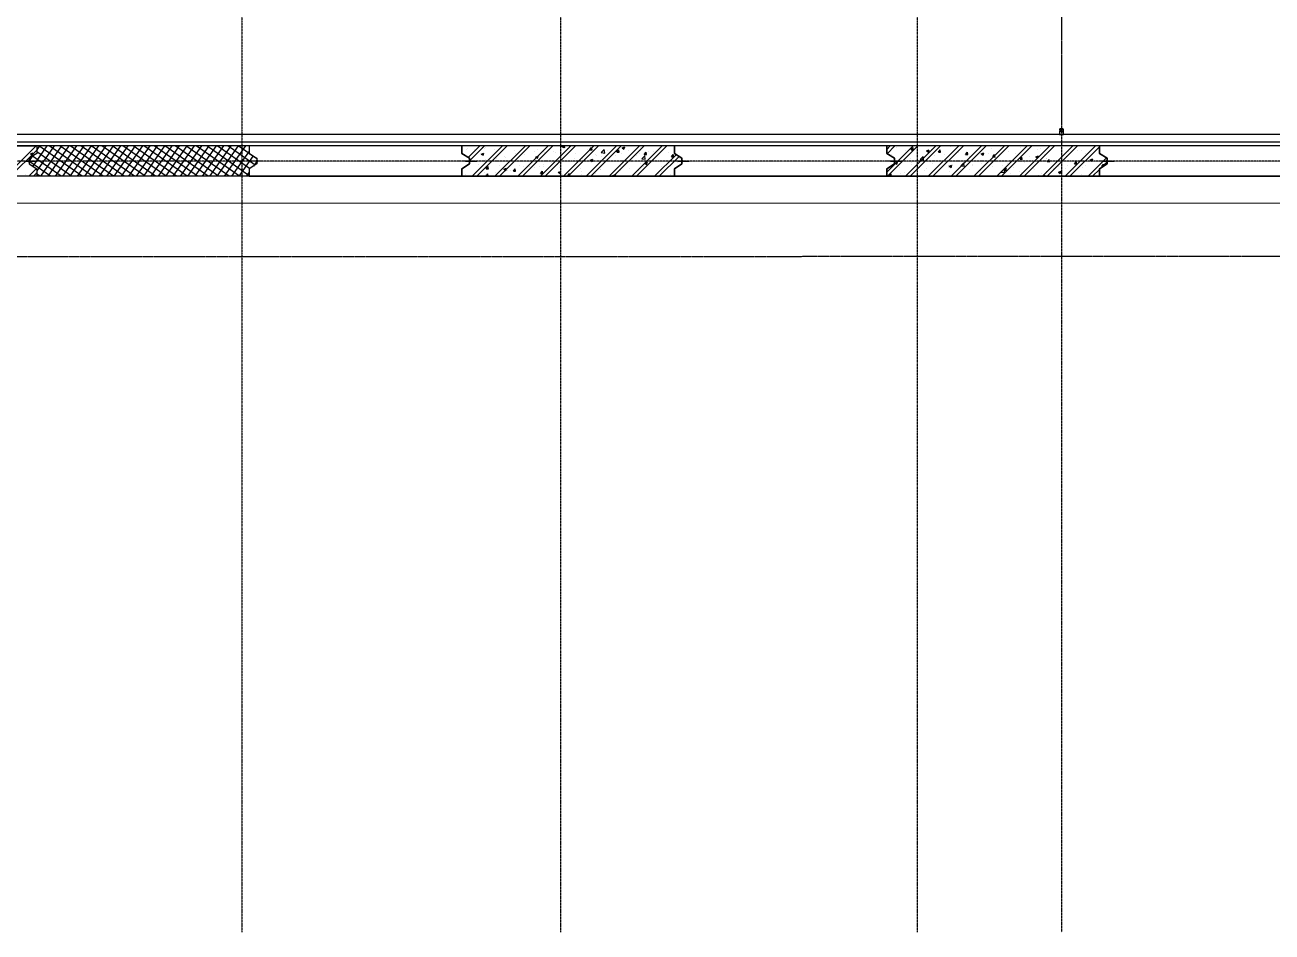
# Model space of a CAD drawing. Header units: millimetres. Extents: x -20379 to 476967, y -520228 to 220376.
# Drawn here: x 338132 to 370994, y -520228 to -496334 of the extents above; entities that cross this region are included whole.
import ezdxf
from ezdxf.enums import TextEntityAlignment as Align

# ---------------------------------------------------------------- set-up
doc = ezdxf.new("R2010")
doc.units = ezdxf.units.MM
doc.header["$MEASUREMENT"] = 0
for name, pattern in [('$0$X-F_EXIT_B2F$0$18$0$STYLE_19', [0.83328, 0.41656, -0.41672]), ('$0$X-GRID_B3~B1$0$CENTER2', [1.125, 0.75, -0.125, 0.125, -0.125]), ('$0$X-SITE$0$ACAD_ISO05W100', [33, 24, -3, 0, -3, 0, -3])]:
    doc.linetypes.add(name, pattern=pattern)
doc.layers.get('Defpoints').update_dxf_attribs({"color": 145, "lineweight": 9})
doc.layers.add('$0$NDC_S_HATCH MATERIAL', color=8, linetype='Continuous', lineweight=9)
for name, color, linetype in [('$0$X-COL-B2$0$A-CON', 2, 'Continuous'), ('$0$X-DIAPHGRAM Wall PLAN$0$A-COL', 2, 'Continuous'), ('$0$X-DIAPHGRAM Wall PLAN$0$A-HAT', 9, 'Continuous'), ('$0$X-F_EXIT_B2F$0$A-SHUTTER', 4, 'Continuous'), ('$0$X-GRID_B3~B1$0$A-CEN1', 1, '$0$X-GRID_B3~B1$0$CENTER2'), ('$0$X-INT-B2$0$A-WALB', 3, 'Continuous'), ('$0$X-SITE$0$A-SITE', 2, '$0$X-SITE$0$ACAD_ISO05W100')]:
    doc.layers.add(name, color=color, linetype=linetype)
doc.styles.add('$0$X-GRID_B3~B1$0$Heerim', font='', dxfattribs={"width": 0.8})
doc.styles.get('$0$X-GRID_B3~B1$0$Heerim').set_extended_font_data('Dotum')

# ---------------------------------------------------------------- blocks, each defined once
blk = doc.blocks.new('$0$258')
at = {"layer": '$0$X-COL-B2$0$A-CON', "ltscale": 10}
for p, q in [((553347, -186231), (336747, -186231)), ((554147, -187031), (335947, -187031))]:
    blk.add_line(p, q, dxfattribs=at)
at = {"layer": '$0$X-DIAPHGRAM Wall PLAN$0$A-COL'}
for p, q in [((553347, -186231), (336747, -186231)), ((554147, -187031), (335947, -187031))]:
    blk.add_line(p, q, dxfattribs=at)
at = {"layer": '$0$X-DIAPHGRAM Wall PLAN$0$A-COL', "ltscale": 0.01}
for p, q in [((431146, -186231), (436746, -186231)), ((436746, -186231), (436746, -186431)), ((447947, -186231), (442347, -186231)), ((442347, -186231), (442347, -186431)), ((447947, -186431), (447947, -186231)), ((453547, -186231), (447947, -186231)), ((447947, -186231), (447947, -186431)), ((453547, -186431), (453547, -186231)), ((459147, -186231), (453547, -186231)), ((453547, -186231), (453547, -186431)), ((459147, -186431), (459147, -186231)), ((464747, -186231), (459147, -186231)), ((459147, -186231), (459147, -186431)), ((464747, -186431), (464747, -186231)), ((470347, -186231), (464747, -186231)), ((464747, -186231), (464747, -186431)), ((436746, -186431), (436546, -186556)), ((436546, -186556), (436546, -186706)), ((442347, -186431), (442547, -186556)), ((442547, -186556), (442547, -186706)), ((448147, -186556), (447947, -186431)), ((447947, -186431), (448147, -186556)), ((448147, -186706), (448147, -186556)), ((448147, -186556), (448147, -186706)), ((453747, -186556), (453547, -186431)), ((453547, -186431), (453747, -186556)), ((453747, -186706), (453747, -186556)), ((453747, -186556), (453747, -186706)), ((459347, -186556), (459147, -186431)), ((459147, -186431), (459347, -186556)), ((459347, -186706), (459347, -186556)), ((459347, -186556), (459347, -186706)), ((464947, -186556), (464747, -186431)), ((464747, -186431), (464947, -186556)), ((464947, -186706), (464947, -186556)), ((464947, -186556), (464947, -186706)), ((436546, -186706), (436746, -186831)), ((436746, -186831), (436746, -187031)), ((442547, -186706), (442347, -186831)), ((442347, -186831), (442347, -187031)), ((447947, -186831), (448147, -186706)), ((448147, -186706), (447947, -186831)), ((447947, -187031), (447947, -186831)), ((447947, -186831), (447947, -187031)), ((453547, -186831), (453747, -186706)), ((453747, -186706), (453547, -186831)), ((453547, -187031), (453547, -186831)), ((453547, -186831), (453547, -187031)), ((459147, -186831), (459347, -186706)), ((459347, -186706), (459147, -186831)), ((459147, -187031), (459147, -186831)), ((459147, -186831), (459147, -187031)), ((464747, -186831), (464947, -186706)), ((464947, -186706), (464747, -186831)), ((464747, -187031), (464747, -186831)), ((464747, -186831), (464747, -187031)), ((436746, -187031), (431146, -187031)), ((442347, -187031), (447947, -187031)), ((447947, -187031), (453547, -187031)), ((453547, -187031), (459147, -187031)), ((459147, -187031), (464747, -187031)), ((464747, -187031), (470347, -187031))]:
    blk.add_line(p, q, dxfattribs=at)
at = {"layer": '$0$X-DIAPHGRAM Wall PLAN$0$A-COL', "ltscale": 50}
for p, q in [((436439, -186631), (436739, -186631)), ((442654, -186631), (442354, -186631)), ((448254, -186631), (447954, -186631)), ((448039, -186631), (448339, -186631)), ((453854, -186631), (453554, -186631)), ((453639, -186631), (453939, -186631)), ((459454, -186631), (459154, -186631)), ((459239, -186631), (459539, -186631)), ((465054, -186631), (464754, -186631)), ((464839, -186631), (465139, -186631))]:
    blk.add_line(p, q, dxfattribs=at)
for centre, start, end in [((436546, -186631), 0, 180), ((436546, -186631), 180, 0), ((442547, -186631), 360, 180), ((442547, -186631), 180, 360), ((448147, -186631), 0, 180), ((448147, -186631), 360, 180), ((448147, -186631), 180, 0), ((448147, -186631), 180, 360), ((453747, -186631), 0, 180), ((453747, -186631), 360, 180), ((453747, -186631), 180, 0), ((453747, -186631), 180, 360), ((459347, -186631), 0, 180), ((459347, -186631), 360, 180), ((459347, -186631), 180, 0), ((459347, -186631), 180, 360), ((464947, -186631), 0, 180), ((464947, -186631), 360, 180), ((464947, -186631), 180, 0), ((464947, -186631), 180, 360)]:
    blk.add_arc(centre, 20, start, end, dxfattribs=at)
at = {"layer": '$0$X-DIAPHGRAM Wall PLAN$0$A-HAT', "linetype": 'Continuous'}
for p, q in [((435934, -187031), (436734, -186231)), ((448068, -186324), (448068, -186324)), ((448104, -186309), (448104, -186309)), ((448113, -186535), (448418, -186231)), ((448147, -186624), (448540, -186231)), ((448219, -187031), (449019, -186231)), ((448270, -186315), (448270, -186315)), ((448341, -187031), (449141, -186231)), ((448483, -186259), (448483, -186259)), ((448534, -186305), (448534, -186305)), ((448573, -186260), (448573, -186260)), ((448820, -187031), (449620, -186231)), ((448942, -187031), (449742, -186231)), ((449421, -187031), (450221, -186231)), ((449543, -187031), (450343, -186231)), ((449661, -186248), (449661, -186248)), ((449940, -186324), (449940, -186324)), ((450022, -187031), (450822, -186231)), ((450144, -187031), (450944, -186231)), ((450195, -186271), (450195, -186271)), ((450555, -186238), (450562, -186231)), ((450555, -186238), (450643, -186252)), ((450600, -186266), (450630, -186231)), ((450600, -186266), (450660, -186271)), ((450618, -186309), (450618, -186309)), ((450623, -187031), (451423, -186231)), ((450643, -186252), (450641, -186231)), ((450660, -186271), (450652, -186231)), ((450728, -186293), (450728, -186293)), ((450741, -186321), (450741, -186321)), ((450745, -187031), (451545, -186231)), ((450776, -186231), (450782, -186235)), ((450782, -186235), (450784, -186231)), ((451132, -186238), (451132, -186238)), ((451224, -187031), (452024, -186231)), ((451262, -186316), (451262, -186316)), ((451317, -186329), (451366, -186271)), ((451346, -187031), (452146, -186231)), ((451377, -186334), (451366, -186271)), ((451373, -186238), (451373, -186238)), ((451622, -186404), (451700, -186322)), ((451711, -186417), (451700, -186323)), ((451825, -187031), (452625, -186231)), ((451947, -187031), (452747, -186231)), ((452170, -186281), (452240, -186254)), ((452170, -186281), (452219, -186315)), ((452219, -186315), (452240, -186255)), ((452426, -187031), (453226, -186231)), ((452548, -187031), (453348, -186231)), ((452655, -186274), (452655, -186274)), ((453163, -186298), (453163, -186298)), ((459147, -186321), (459236, -186231)), ((459147, -186922), (459837, -186231)), ((459154, -186435), (459359, -186231)), ((459160, -187031), (459960, -186231)), ((459408, -186260), (459408, -186260)), ((459638, -187031), (460438, -186231)), ((459761, -187031), (460561, -186231)), ((459786, -186329), (459834, -186272)), ((459846, -186335), (459834, -186272)), ((460233, -186239), (460233, -186239)), ((460239, -187031), (461039, -186231)), ((460311, -186314), (460311, -186314)), ((460362, -187031), (461162, -186231)), ((460816, -186250), (460816, -186250)), ((460840, -187031), (461640, -186231)), ((460963, -187031), (461763, -186231)), ((461442, -187031), (462242, -186231)), ((461564, -187031), (462364, -186231)), ((461600, -186233), (461600, -186233)), ((461666, -186322), (461666, -186322)), ((461916, -186289), (461916, -186289)), ((462043, -187031), (462843, -186231)), ((462133, -186256), (462133, -186256)), ((462165, -187031), (462965, -186231)), ((462295, -186239), (462295, -186239)), ((462644, -187031), (463444, -186231)), ((462667, -186279), (462667, -186279)), ((462766, -187031), (463566, -186231)), ((462861, -186298), (462861, -186298)), ((463201, -186301), (463201, -186301)), ((463245, -187031), (464045, -186231)), ((463367, -187031), (464167, -186231)), ((463691, -186235), (463691, -186235)), ((463735, -186324), (463735, -186324)), ((463846, -187031), (464646, -186231)), ((463968, -187031), (464747, -186252)), ((464553, -186302), (464553, -186302)), ((436057, -187031), (436746, -186341)), ((436537, -186651), (436537, -186651)), ((436582, -186439), (436652, -186412)), ((436582, -186439), (436631, -186472)), ((436631, -186472), (436652, -186412)), ((447951, -186405), (447951, -186405)), ((448191, -186625), (448191, -186625)), ((448220, -186653), (448220, -186653)), ((448455, -186444), (448525, -186417)), ((448455, -186444), (448505, -186477)), ((448505, -186477), (448525, -186417)), ((448561, -186593), (448561, -186593)), ((448774, -186524), (448774, -186524)), ((448804, -186337), (448804, -186337)), ((448851, -186570), (448851, -186570)), ((449081, -186518), (449081, -186518)), ((449102, -186537), (449102, -186537)), ((449338, -186360), (449338, -186360)), ((449357, -186424), (449357, -186424)), ((449480, -186487), (449480, -186487)), ((449594, -186448), (449594, -186448)), ((449872, -186383), (449872, -186383)), ((449892, -186524), (449962, -186497)), ((449892, -186524), (449942, -186557)), ((449942, -186557), (449962, -186497)), ((450099, -186384), (450099, -186384)), ((450112, -186404), (450112, -186404)), ((450362, -186371), (450362, -186371)), ((450406, -186405), (450406, -186405)), ((450606, -186642), (450606, -186642)), ((450905, -186574), (450905, -186574)), ((450939, -186428), (450939, -186428)), ((451109, -186633), (451109, -186633)), ((451120, -186571), (451120, -186571)), ((451317, -186329), (451377, -186334)), ((451329, -186604), (451399, -186577)), ((451329, -186604), (451379, -186637)), ((451360, -186600), (451360, -186600)), ((451379, -186637), (451399, -186577)), ((451473, -186450), (451473, -186450)), ((451488, -186474), (451488, -186474)), ((451622, -186404), (451711, -186417)), ((451625, -186507), (451625, -186507)), ((451739, -186550), (451739, -186550)), ((451796, -186338), (451796, -186338)), ((452007, -186473), (452007, -186473)), ((452035, -186391), (452083, -186334)), ((452035, -186391), (452094, -186397)), ((452072, -186374), (452072, -186374)), ((452094, -186397), (452083, -186334)), ((452144, -186432), (452144, -186432)), ((452330, -186361), (452330, -186361)), ((452370, -186467), (452370, -186467)), ((452541, -186495), (452541, -186495)), ((452620, -186434), (452620, -186434)), ((452658, -186362), (452658, -186362)), ((452689, -186569), (452767, -186488)), ((452689, -186569), (452778, -186583)), ((452752, -186454), (452800, -186397)), ((452752, -186454), (452812, -186459)), ((452778, -186583), (452767, -186488)), ((452812, -186459), (452800, -186397)), ((452864, -186384), (452864, -186384)), ((452999, -186384), (452999, -186384)), ((453027, -187031), (453596, -186462)), ((453075, -186518), (453075, -186518)), ((453149, -187031), (453671, -186509)), ((453151, -186631), (453151, -186631)), ((453398, -186406), (453398, -186406)), ((453469, -186517), (453517, -186459)), ((453469, -186517), (453529, -186522)), ((453529, -186522), (453517, -186460)), ((453608, -186540), (453608, -186540)), ((453670, -186556), (453670, -186556)), ((459278, -186459), (459278, -186459)), ((459355, -186682), (459425, -186655)), ((459395, -186621), (459395, -186621)), ((459405, -186715), (459425, -186655)), ((459650, -186339), (459650, -186339)), ((459774, -186571), (459774, -186571)), ((459786, -186329), (459846, -186335)), ((459797, -186384), (459797, -186384)), ((460027, -186588), (460105, -186507)), ((460027, -186588), (460116, -186602)), ((460116, -186602), (460105, -186507)), ((460195, -186359), (460265, -186332)), ((460195, -186359), (460245, -186393)), ((460245, -186393), (460265, -186332)), ((460299, -186646), (460299, -186646)), ((460405, -186488), (460405, -186488)), ((460503, -186392), (460551, -186335)), ((460503, -186392), (460563, -186397)), ((460563, -186398), (460551, -186335)), ((460656, -186455), (460656, -186455)), ((460804, -186582), (460804, -186582)), ((461034, -186405), (461034, -186405)), ((461220, -186455), (461269, -186398)), ((461220, -186455), (461280, -186460)), ((461280, -186460), (461269, -186398)), ((461323, -186507), (461323, -186507)), ((461358, -186635), (461358, -186635)), ((461633, -186439), (461703, -186412)), ((461633, -186439), (461682, -186473)), ((461682, -186473), (461703, -186413)), ((461837, -186437), (461837, -186437)), ((461938, -186518), (461986, -186460)), ((461938, -186518), (461997, -186523)), ((461942, -186535), (461942, -186535)), ((461997, -186523), (461986, -186460)), ((462032, -186634), (462032, -186634)), ((462342, -186373), (462342, -186373)), ((462525, -186435), (462525, -186435)), ((462655, -186580), (462703, -186523)), ((462655, -186580), (462715, -186586)), ((462663, -186551), (462663, -186551)), ((462715, -186586), (462703, -186523)), ((462764, -186654), (462764, -186654)), ((462849, -186631), (462849, -186631)), ((462914, -186518), (462914, -186518)), ((463070, -186519), (463140, -186493)), ((463070, -186519), (463119, -186553)), ((463108, -186335), (463108, -186335)), ((463119, -186553), (463140, -186493)), ((463292, -186468), (463292, -186468)), ((463348, -186554), (463348, -186554)), ((463362, -186561), (463362, -186561)), ((463372, -186643), (463420, -186586)), ((463372, -186643), (463432, -186648)), ((463432, -186649), (463420, -186586)), ((463868, -186497), (463868, -186497)), ((463924, -186385), (463924, -186385)), ((463931, -186454), (463931, -186454)), ((464089, -186706), (464138, -186649)), ((464149, -186711), (464138, -186649)), ((464174, -186352), (464174, -186352)), ((464269, -186346), (464269, -186346)), ((464387, -186422), (464387, -186422)), ((464447, -187031), (464931, -186546)), ((464507, -186599), (464577, -186573)), ((464507, -186599), (464557, -186633)), ((464514, -186354), (464514, -186354)), ((464557, -186633), (464577, -186573)), ((464807, -186793), (464947, -186653)), ((464922, -186613), (464922, -186613)), ((436453, -186974), (436453, -186974)), ((436535, -187031), (436740, -186826)), ((436658, -187031), (436746, -186942)), ((436704, -186941), (436704, -186941)), ((436728, -186857), (436728, -186857)), ((448394, -186711), (448394, -186711)), ((448549, -186926), (448549, -186926)), ((448568, -187031), (448631, -186966)), ((448573, -186974), (448573, -186974)), ((448587, -186830), (448635, -186772)), ((448587, -186830), (448647, -186835)), ((448588, -186965), (448588, -186965)), ((448638, -187031), (448631, -186966)), ((448647, -186835), (448635, -186772)), ((448839, -186932), (448839, -186932)), ((448928, -186734), (448928, -186734)), ((449052, -186846), (449122, -186819)), ((449052, -186846), (449102, -186880)), ((449068, -186851), (449068, -186851)), ((449102, -186880), (449122, -186820)), ((449156, -186874), (449156, -186874)), ((449217, -186882), (449217, -186882)), ((449304, -186893), (449353, -186835)), ((449304, -186893), (449364, -186898)), ((449364, -186898), (449353, -186835)), ((449462, -186756), (449462, -186756)), ((449582, -186781), (449582, -186781)), ((449739, -186774), (449739, -186774)), ((449849, -186799), (449849, -186799)), ((449996, -186779), (449996, -186779)), ((450022, -186955), (450070, -186898)), ((450022, -186955), (450081, -186961)), ((450081, -186961), (450070, -186898)), ((450087, -186717), (450087, -186717)), ((450099, -186766), (450099, -186766)), ((450322, -186674), (450322, -186674)), ((450478, -186716), (450478, -186716)), ((450489, -186926), (450559, -186900)), ((450489, -186926), (450539, -186960)), ((450530, -186802), (450530, -186802)), ((450539, -186960), (450559, -186900)), ((450594, -186975), (450594, -186975)), ((450739, -187018), (450787, -186961)), ((450799, -187023), (450787, -186961)), ((451063, -186824), (451063, -186824)), ((451108, -186904), (451108, -186904)), ((451475, -186944), (451475, -186944)), ((451597, -186847), (451597, -186847)), ((451613, -186840), (451613, -186840)), ((451926, -187006), (451996, -186980)), ((451979, -187031), (451996, -186980)), ((452030, -186971), (452030, -186971)), ((452107, -186861), (452107, -186861)), ((452131, -186869), (452131, -186869)), ((452132, -186765), (452132, -186765)), ((452357, -186828), (452357, -186828)), ((452614, -186870), (452614, -186870)), ((452646, -186695), (452646, -186695)), ((452665, -186892), (452665, -186892)), ((452736, -186778), (452736, -186778)), ((452766, -186684), (452837, -186657)), ((452766, -186684), (452816, -186717)), ((452816, -186718), (452837, -186657)), ((453138, -186964), (453138, -186964)), ((453197, -186770), (453197, -186770)), ((453199, -186914), (453199, -186914)), ((453368, -186695), (453368, -186695)), ((453618, -186662), (453618, -186662)), ((459207, -187019), (459255, -186961)), ((459267, -187024), (459255, -186962)), ((459266, -186792), (459266, -186792)), ((459355, -186682), (459405, -186715)), ((459480, -186789), (459480, -186789)), ((459511, -186966), (459511, -186966)), ((459609, -186935), (459609, -186935)), ((459785, -186717), (459785, -186717)), ((459803, -186677), (459803, -186677)), ((460014, -186811), (460014, -186811)), ((460142, -186883), (460142, -186883)), ((460192, -186835), (460192, -186835)), ((460287, -186979), (460287, -186979)), ((460337, -186699), (460337, -186699)), ((460393, -186850), (460393, -186850)), ((460548, -186834), (460548, -186834)), ((460771, -186800), (460771, -186800)), ((460775, -186735), (460775, -186735)), ((460792, -186762), (460862, -186735)), ((460792, -186762), (460842, -186795)), ((460792, -186915), (460792, -186915)), ((460842, -186795), (460862, -186735)), ((460871, -186722), (460871, -186722)), ((461015, -186955), (461015, -186955)), ((461082, -186856), (461082, -186856)), ((461094, -186754), (461172, -186672)), ((461094, -186754), (461183, -186767)), ((461183, -186768), (461172, -186673)), ((461311, -186840), (461311, -186840)), ((461403, -186717), (461403, -186717)), ((461405, -186744), (461405, -186744)), ((461598, -186855), (461598, -186855)), ((461616, -186879), (461616, -186879)), ((461653, -186684), (461653, -186684)), ((461824, -186770), (461824, -186770)), ((461939, -186767), (461939, -186767)), ((462150, -186901), (462150, -186901)), ((462162, -186919), (462239, -186838)), ((462162, -186919), (462251, -186933)), ((462181, -186755), (462181, -186755)), ((462229, -186842), (462299, -186815)), ((462229, -186842), (462279, -186875)), ((462251, -186933), (462239, -186838)), ((462279, -186876), (462299, -186815)), ((462330, -186706), (462330, -186706)), ((462400, -186945), (462400, -186945)), ((462473, -186790), (462473, -186790)), ((462651, -186912), (462651, -186912)), ((462683, -186924), (462683, -186924)), ((462837, -186964), (462837, -186964)), ((463006, -186812), (463006, -186812)), ((463029, -186862), (463029, -186862)), ((463217, -186946), (463217, -186946)), ((463350, -186893), (463350, -186893)), ((463540, -186835), (463540, -186835)), ((463661, -186779), (463661, -186779)), ((463667, -186922), (463737, -186895)), ((463667, -186922), (463716, -186956)), ((463716, -186956), (463737, -186895)), ((463729, -186904), (463729, -186904)), ((463751, -186969), (463751, -186969)), ((463855, -186829), (463855, -186829)), ((463911, -186746), (463911, -186746)), ((464074, -186857), (464074, -186857)), ((464089, -186706), (464149, -186711)), ((464290, -186696), (464290, -186696)), ((464313, -186804), (464313, -186804)), ((464375, -186754), (464375, -186754)), ((464569, -187031), (464747, -186853)), ((464608, -186880), (464608, -186880)), ((464807, -186769), (464855, -186711)), ((464807, -186769), (464841, -186772)), ((464863, -186758), (464855, -186711)), ((464888, -186684), (464888, -186684)), ((464896, -186704), (464896, -186704)), ((448044, -186990), (448044, -186990)), ((450739, -187018), (450799, -187023)), ((450846, -187027), (450846, -187027)), ((451097, -186994), (451097, -186994)), ((451498, -187031), (451504, -187023)), ((451506, -187031), (451504, -187023)), ((451926, -187006), (451962, -187031)), ((452633, -187028), (452633, -187028)), ((453436, -186990), (453436, -186990)), ((459207, -187019), (459267, -187024)), ((459967, -187031), (459973, -187024)), ((459974, -187031), (459973, -187024)), ((461769, -187028), (461769, -187028)), ((463146, -187004), (463146, -187004)), ((463281, -187031), (463307, -187004)), ((463310, -187031), (463307, -187004)), ((464285, -186991), (464285, -186991)), ((464659, -187007), (464659, -187007))]:
    blk.add_line(p, q, dxfattribs=at)
at = {"layer": '$0$X-DIAPHGRAM Wall PLAN$0$A-HAT', "linetype": 'Continuous', "ltscale": 500}
for p, q in [((437014, -186231), (436640, -186764)), ((437208, -186231), (436746, -186890)), ((436820, -186231), (436746, -186336)), ((437940, -187031), (436797, -186231)), ((437402, -186231), (436841, -187031)), ((437595, -186231), (437035, -187031)), ((438216, -187031), (437074, -186231)), ((437789, -186231), (437229, -187031)), ((438493, -187031), (437351, -186231)), ((437983, -186231), (437423, -187031)), ((438177, -186231), (437617, -187031)), ((438770, -187031), (437627, -186231)), ((438371, -186231), (437810, -187031)), ((439047, -187031), (437904, -186231)), ((438564, -186231), (438004, -187031)), ((439323, -187031), (438181, -186231)), ((438758, -186231), (438198, -187031)), ((438952, -186231), (438392, -187031)), ((439600, -187031), (438458, -186231)), ((439146, -186231), (438586, -187031)), ((439877, -187031), (438735, -186231)), ((439340, -186231), (438779, -187031)), ((439533, -186231), (438973, -187031)), ((440154, -187031), (439011, -186231)), ((439727, -186231), (439167, -187031)), ((440431, -187031), (439288, -186231)), ((439921, -186231), (439361, -187031)), ((440115, -186231), (439555, -187031)), ((440707, -187031), (439565, -186231)), ((440309, -186231), (439748, -187031)), ((440984, -187031), (439842, -186231)), ((440502, -186231), (439942, -187031)), ((441261, -187031), (440118, -186231)), ((440696, -186231), (440136, -187031)), ((440890, -186231), (440330, -187031)), ((441538, -187031), (440395, -186231)), ((441084, -186231), (440524, -187031)), ((441814, -187031), (440672, -186231)), ((441277, -186231), (440717, -187031)), ((441471, -186231), (440911, -187031)), ((442091, -187031), (440949, -186231)), ((441665, -186231), (441105, -187031)), ((442347, -187016), (441225, -186231)), ((441859, -186231), (441299, -187031)), ((442053, -186231), (441493, -187031)), ((442353, -186827), (441502, -186231)), ((442246, -186231), (441686, -187031)), ((442499, -186735), (441779, -186231)), ((442547, -186574), (442056, -186231)), ((442347, -186241), (442333, -186231)), ((436628, -186504), (436553, -186612)), ((437109, -187031), (436560, -186646)), ((437386, -187031), (436632, -186502)), ((437663, -187031), (436746, -186389)), ((442347, -186365), (441880, -187031)), ((442449, -186495), (442074, -187031)), ((442536, -186648), (442455, -186763)), ((436833, -187031), (436746, -186970)), ((442347, -186918), (442268, -187031))]:
    blk.add_line(p, q, dxfattribs=at)
at = {"layer": '$0$X-F_EXIT_B2F$0$A-SHUTTER', "linetype": '$0$X-F_EXIT_B2F$0$18$0$STYLE_19'}
for p, q in [((463747, -178191), (463747, -185871)), ((463727, -185781), (463697, -185781)), ((463697, -185781), (463697, -185931)), ((463697, -185931), (463797, -185931)), ((463727, -185871), (463727, -185781)), ((463767, -185871), (463727, -185871)), ((463767, -185781), (463767, -185871)), ((463797, -185781), (463767, -185781)), ((463797, -185931), (463797, -185781))]:
    blk.add_line(p, q, dxfattribs=at)
at = {"layer": '$0$X-GRID_B3~B1$0$A-CEN1', "ltscale": 10}
for p, q in [((442147, -71986), (442147, -206938)), ((450547, -71986), (450547, -206938)), ((459947, -71986), (459947, -206938)), ((463747, -130631), (463747, -206938)), ((565437, -186631), (324908, -186631))]:
    blk.add_line(p, q, dxfattribs=at)
at = {"layer": '$0$X-INT-B2$0$A-WALB', "ltscale": 10}
for p, q in [((492297, -185931), (434596, -185931)), ((492297, -186131), (433597, -186131))]:
    blk.add_line(p, q, dxfattribs=at)
at = {"layer": '$0$X-SITE$0$A-SITE'}
blk.add_line((333529, -189152), (556392, -189128), dxfattribs=at)
at = {"layer": 'Defpoints'}
blk.add_line((489239, -187738), (339454, -187738), dxfattribs=at)
at = {"style": '$0$X-GRID_B3~B1$0$Heerim', "width": 0.8}
for p in [(336345, -75064), (371545, -75064), (419545, -75064), (470745, -75064), (553745, -75064)]:
    blk.add_attdef('NO', text='', height=1000, dxfattribs=at).set_placement(p, align=Align.MIDDLE_CENTER)
for p in [(573015, -105332), (573015, -115032), (573015, -121932), (573015, -130632), (573015, -139932)]:
    blk.add_attdef('NO', text='', height=1000, rotation=90, dxfattribs=at).set_placement(p, align=Align.MIDDLE_CENTER)

msp = doc.modelspace()

# ---------------------------------------------------------------- block references
at = {"layer": '$0$NDC_S_HATCH MATERIAL'}
msp.add_blockref('$0$258', (-98302, -313290), dxfattribs=at)

doc.saveas('drawing.dxf')
